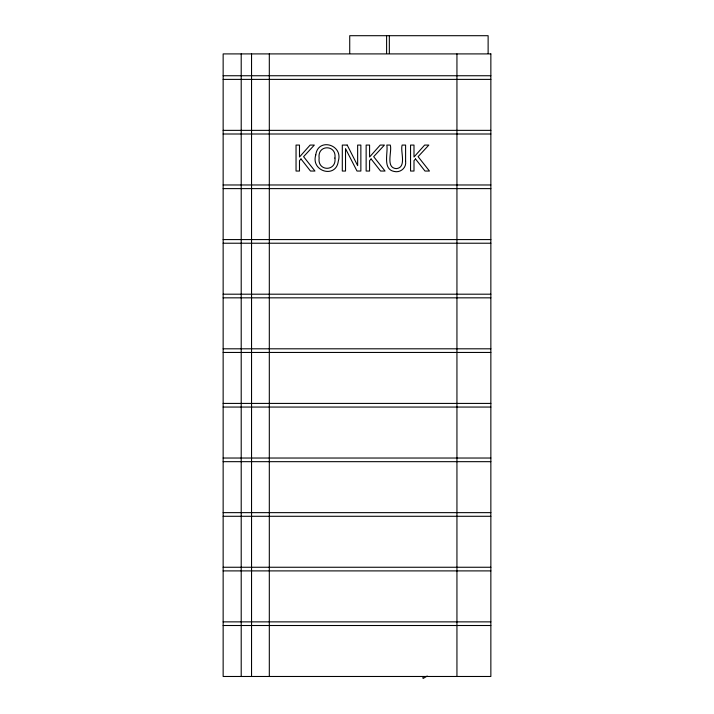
<?xml version="1.0" encoding="UTF-8"?>
<svg xmlns="http://www.w3.org/2000/svg" width="714" height="714" viewBox="0 0 714 714"><rect width="100%" height="100%" fill="white"/><g stroke="black" fill="none" stroke-linecap="round" stroke-linejoin="round"><path stroke-width="1.07" d="M427.213 676.024L423.464 678.3L422.956 678.3L422.956 676.479M223.143 75.746L490.857 75.746M223.143 79.388L490.857 79.388M223.143 130.359L490.857 130.359M223.143 134L490.857 134M223.143 184.971L490.857 184.971M223.143 188.612L490.857 188.612M223.143 239.583L490.857 239.583M223.143 243.224L490.857 243.224M223.143 294.195L490.857 294.195M223.143 297.836L490.857 297.836M223.143 348.807L490.857 348.807M223.143 352.448L490.857 352.448M223.143 403.419L490.857 403.419M223.143 407.06L490.857 407.06M223.143 458.031L490.857 458.031M223.143 461.672L490.857 461.672M223.143 512.643L490.857 512.643M223.143 516.284L490.857 516.284M223.143 567.255L490.857 567.255M223.143 570.897L490.857 570.897M223.143 621.867L490.857 621.867M223.143 625.509L490.857 625.509M488.126 53.496L488.126 35.7L349.726 35.7L349.726 53.496M456.942 53.907L456.942 676.479M389.335 35.7L389.335 53.496M386.604 35.7L386.604 53.496M269.312 53.907L269.312 676.479M251.542 53.907L251.542 676.479M241.207 53.907L241.207 676.479M405.597 161.275C406.641 167.861 400.367 173.074 394.057 171.431C382.302 169.111 388.255 152.698 386.818 145.076L390.263 145.076C392.352 151.323 385.23 167.692 396.199 168.629C407.167 167.674 400.081 151.359 402.143 145.076L405.597 145.076L405.597 161.275M334.92 158.062C336.838 171.708 317.239 171.699 319.14 158.062C317.194 144.371 336.865 144.398 334.92 158.062M315.758 154.992C310.581 171.512 336.178 178.964 338.311 161.069C343.443 144.612 317.917 137.195 315.758 154.992M301.005 158.954L299.487 160.668L299.487 171.039L296.042 171.039L296.042 145.076L299.487 145.076L299.487 157.018L310.126 145.076L314.33 145.076L303.593 156.669L314.954 171.039L310.474 171.039L301.005 158.954M371.101 158.954L369.584 160.668L369.584 171.039L366.139 171.039L366.139 145.076L369.584 145.076L369.584 157.018L380.223 145.076L384.427 145.076L373.681 156.669L385.051 171.039L380.571 171.039L371.101 158.954M415.512 158.954L413.995 160.668L413.995 171.039L410.55 171.039L410.55 145.076L413.995 145.076L413.995 157.018L424.634 145.076L428.837 145.076L418.101 156.669L429.462 171.039L424.982 171.039L415.512 158.954M490.857 53.907L223.143 53.907L223.143 676.479L490.857 676.479L490.857 53.907M347.2 145.076L342.301 145.076L342.301 171.039L345.522 171.039L345.522 148.646L357 171.039L360.865 171.039L360.865 145.076L357.643 145.076L357.643 165.63L347.2 145.076"/></g></svg>
